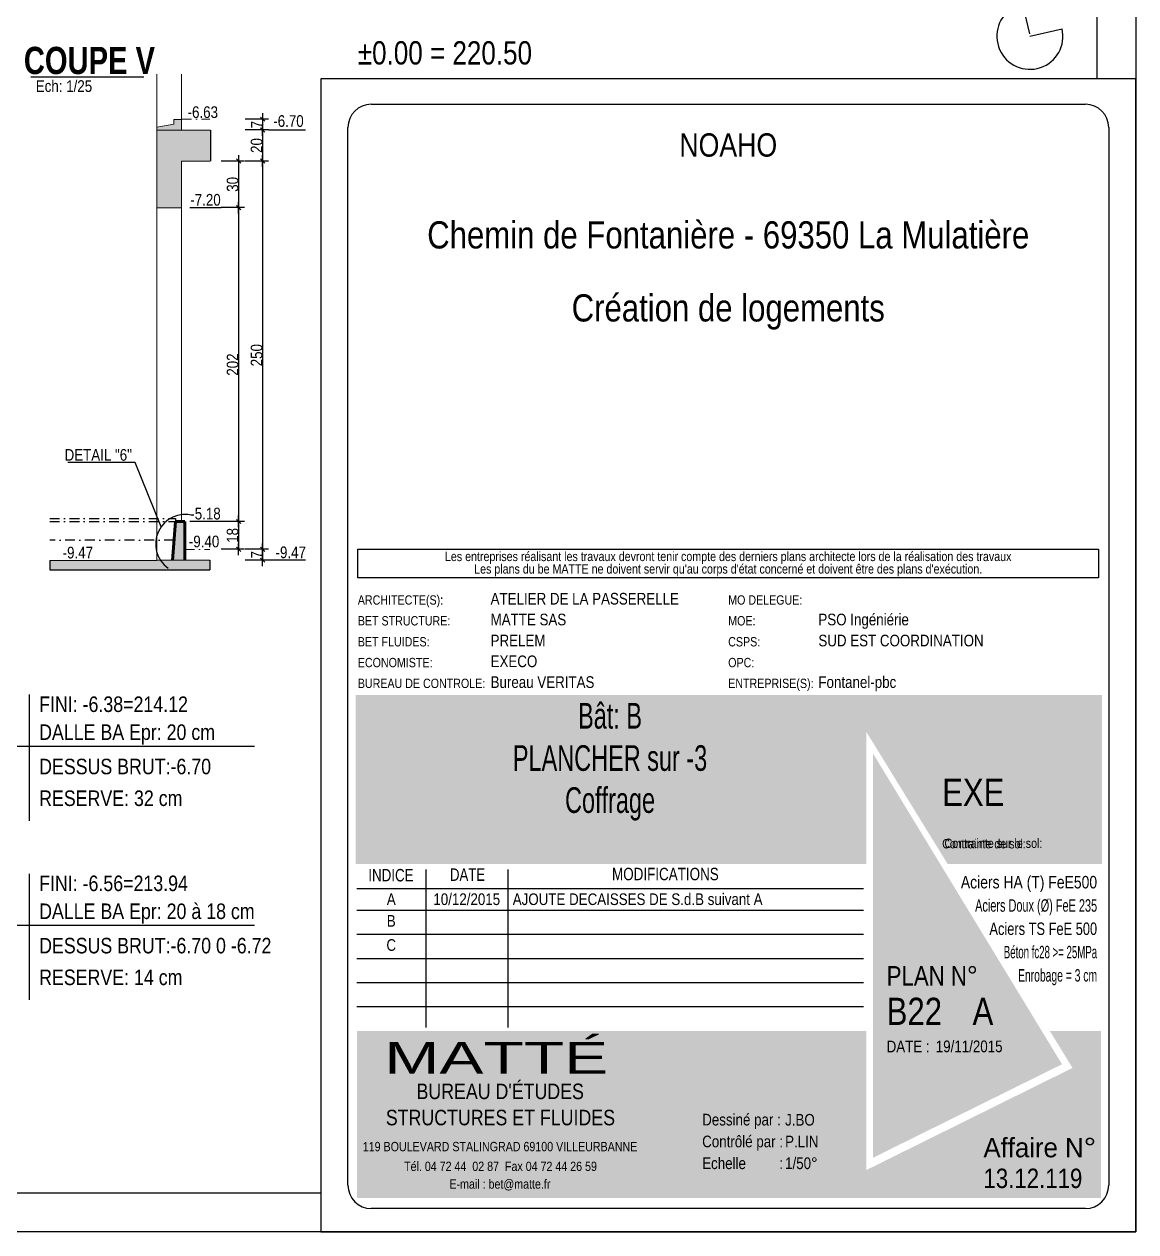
# Model space of a CAD drawing. Header units: millimetres. Extents: x 0 to 26881, y -27198 to -22998.
# Drawn here: x 25449 to 26881, y -27198 to -25643 of the extents above; entities that cross this region are included whole.
import ezdxf
from ezdxf.enums import TextEntityAlignment as Align

# ---------------------------------------------------------------- set-up
doc = ezdxf.new("R2010")
doc.units = ezdxf.units.MM
doc.linetypes.add('TIRETPTX2', pattern=[50.8, 25.4, -12.7, 0, -12.7])
for name, color, linetype in [('01-Cad  2', 1, 'Continuous'), ('01-cartouche', 7, 'Continuous'), ('01-cartouche-cage A', 7, 'Continuous'), ('01_cote_gen', 4, 'Continuous'), ('01_linteaux', 2, 'Continuous'), ('01_poch_BN', 9, 'Continuous'), ('01_texte', 230, 'Continuous'), ('AA_COTES', 2, 'Continuous')]:
    doc.layers.add(name, color=color, linetype=linetype)
doc.layers.add('01_murs_coup', color=5, linetype='Continuous', lineweight=60)
doc.layers.add('01_tram_axes', color=2, linetype='TIRETPTX2', lineweight=9)
doc.styles.add('ARIAL NA', font='ARIALN.TTF')
doc.styles.add('cartouche', font='ARIALN.TTF', dxfattribs={"width": 0.01})
doc.styles.add('impact', font='impact.ttf')
doc.styles.add('MATTE_TXT', font='arial.ttf')
doc.styles.add('STYLE2', font='ARIALN.TTF')
doc.styles.add('stylemattecart', font='ARIALN.TTF')
doc.dimstyles.new('JB25', dxfattribs={"dimscale": 0.1, "dimtxt": 150, "dimasz": 15, "dimexe": 0.1, "dimexo": 0.1, "dimgap": 0.09, "dimtad": 1, "dimdec": 1, "dimlfac": 0.5, "dimdsep": 46, "dimtxsty": 'STYLE2', "dimblk1": 'BOND_G', "dimblk2": 'BOND_D', "dimsah": 1, "dimcen": 1.5, "dimdle": 0.01, "dimse1": 1, "dimse2": 1, "dimclrd": 4, "dimclre": 2, "dimclrt": 6, "dimazin": 2, "dimtfac": 2.333333, "dimtdec": 1, "dimtix": 1, "dimtmove": 2, "dimatfit": 3, "dimldrblk": 'BOND_G', "dimfxl": 1, "dimtolj": 1, "dimtzin": 0, "dimarcsym": 0})

# ---------------------------------------------------------------- blocks, each defined once
blk = doc.blocks.new('cartstruc')
at = {"layer": '01-cartouche-cage A', "linetype": 'Continuous'}
h = blk.add_hatch(color=9, dxfattribs=at)
h.dxf.hatch_style = 2
h.paths.add_polyline_path([(-43.6, 691.3), (-1004.8, 691.3), (-1004.8, 473.8), (-347.3, 473.8), (-347.3, 644.1), (-242.5, 473.8), (-43.6, 473.8)])
h.paths.add_polyline_path([(-951, 670.1), (-407.9, 670.1), (-407.9, 498.5), (-951, 498.5)], flags=24)
h.paths.add_polyline_path([(-223.9, 590.8), (-105, 590.8), (-105, 608.8), (-223.9, 608.8)], flags=24)
h.paths.add_polyline_path([(-224.7, 609.7), (-105.7, 609.7), (-105.7, 627.7), (-224.7, 627.7)], flags=24)
h.paths.add_polyline_path([(-226.3, 624.9), (-64.8, 624.9), (-64.8, 652.4), (-226.3, 652.4)], flags=24)
h.paths.add_polyline_path([(-226.3, 646.9), (-85, 646.9), (-85, 674.3), (-226.3, 674.3)], flags=24)
h = blk.add_hatch(color=1, dxfattribs=at)
h.dxf.hatch_style = 2
h.paths.add_polyline_path([(-338.4, 615.7), (-338.4, 95.5), (-95.1, 215.8)])
h.paths.add_polyline_path([(-318.9, 264.4), (-190.8, 265.4), (-191.1, 303.5), (-319.2, 302.5)], flags=24)
h.paths.add_polyline_path([(-326.5, 202.5), (-70.2, 203.9), (-70.5, 265.1), (-326.9, 263.8)], flags=9)
h = blk.add_hatch(color=8, dxfattribs=at)
h.dxf.hatch_style = 2
h.paths.add_polyline_path([(-45, 258.5), (-110.7, 258.5), (-81.6, 211.1), (-347.1, 79.6), (-347.1, 258.5), (-1003.4, 258.5), (-1003.4, 43.7), (-45, 43.7)])
h.paths.add_polyline_path([(-202.1, 89.1), (-60, 89.1), (-60, 127.9), (-202.1, 127.9)], flags=24)
h.paths.add_polyline_path([(-999.3, 201), (-637.8, 201), (-637.8, 47), (-999.3, 47)], flags=24)
h.paths.add_polyline_path([(-978.3, 193.3), (-435, 193.3), (-435, 254.8), (-978.3, 254.8)], flags=24)
h.paths.add_polyline_path([(-559.9, 135.5), (-504.8, 135.5), (-504.8, 166.4), (-559.9, 166.4)], flags=24)
h.paths.add_polyline_path([(-203.2, 50.3), (-56.6, 50.3), (-56.6, 88.6), (-203.2, 88.6)], flags=24)
h.paths.add_polyline_path([(-457.1, 55), (-402.4, 55), (-402.4, 85.9), (-457.1, 85.9)], flags=24)
h.paths.add_polyline_path([(-458.8, 92.7), (-404.1, 92.7), (-404.1, 123.6), (-458.8, 123.6)], flags=24)
h.paths.add_polyline_path([(-557.8, 55.3), (-498.9, 55.3), (-498.9, 86.2), (-557.8, 86.2)], flags=24)
h.paths.add_polyline_path([(-550.6, 93.7), (-498.3, 93.7), (-498.3, 124.6), (-550.6, 124.6)], flags=24)
h.paths.add_polyline_path([(-459.9, 172.5), (-408.3, 172.5), (-408.3, 203.4), (-459.9, 203.4)], flags=24)
h.paths.add_polyline_path([(-547.6, 175), (-500.7, 175), (-500.7, 205.9), (-547.6, 205.9)], flags=24)
h.paths.add_polyline_path([(-562.3, 213.8), (-499.3, 213.8), (-499.3, 244.7), (-562.3, 244.7)], flags=8)
h.paths.add_polyline_path([(-458.6, 213), (-411.3, 213), (-411.3, 243.9), (-458.6, 243.9)], flags=24)
h.paths.add_polyline_path([(-457.7, 133.4), (-405.4, 133.4), (-405.4, 164.4), (-457.7, 164.4)], flags=24)
for p, q in [((0, 1485), (-1050, 1485)), ((-1050, 1485), (-1050, 0)), ((0, 0), (0, 1485)), ((-1050, 0), (0, 0))]:
    blk.add_line(p, q, dxfattribs=at)
at = {"layer": '01-cartouche-cage A', "color": 7, "linetype": 'Continuous'}
for p, q in [((-985, 1452), (-65, 1452)), ((-1015, 60), (-1015, 1422)), ((-35, 1422), (-35, 292.1)), ((-35, 292.1), (-35, 60)), ((-65, 30), (-985, 30))]:
    blk.add_line(p, q, dxfattribs=at)
at = {"layer": '01-cartouche-cage A', "color": 7}
for p, q in [((-1002.2, 879.3), (-48.1, 879.3)), ((-1002.2, 842.3), (-1002.2, 879.3)), ((-48.1, 879.3), (-48.1, 842.3)), ((-48.1, 842.3), (-1002.2, 842.3))]:
    blk.add_line(p, q, dxfattribs=at)
at = {"layer": '01-cartouche-cage A', "color": 8}
for p, q in [((-914.7, 466.6), (-914.7, 263.2)), ((-809.1, 466.6), (-809.1, 263.2)), ((-1003.6, 442.3), (-351, 442.3)), ((-1003.6, 414.4), (-351, 414.4)), ((-1003.6, 383.3), (-351, 383.3)), ((-1003.6, 352.2), (-351, 352.2)), ((-1003.6, 321.1), (-351, 321.1)), ((-1003.6, 290), (-351, 290))]:
    blk.add_line(p, q, dxfattribs=at)
at = {"layer": '01-cartouche-cage A', "color": 7, "linetype": 'Continuous'}
for centre, start, end in [((-985, 1422), 90, 180), ((-65, 1422), 0, 90), ((-985, 60), 180, 270), ((-65, 60), 270, 0)]:
    blk.add_arc(centre, 30, start, end, dxfattribs=at)
at = {"layer": '01-cartouche-cage A', "color": 7, "style": 'stylemattecart'}
for s, p in [('Les entreprises réalisant les travaux devront tenir compte des derniers plans architecte lors de la réalisation des travaux', (-525.1, 869.8)), ("Les plans du be MATTE ne doivent servir qu'au corps d'état concerné et doivent être des plans d'exécution.", (-525.1, 853.7))]:
    blk.add_text(s, height=12, dxfattribs=at).set_placement(p, align=Align.MIDDLE_CENTER)
at = {"layer": '01-cartouche-cage A', "color": 8, "style": 'cartouche'}
for s, p in [('ARCHITECTE(S):', (-1002.2, 807.7)), ('MO DELEGUE:', (-525.1, 807.7)), ('BET STRUCTURE:', (-1002.2, 780.9)), ('MOE:', (-525.1, 780.9)), ('BET FLUIDES:', (-1002.2, 753.9)), ('CSPS:', (-525.1, 753.9)), ('ECONOMISTE:', (-1002.2, 727.1)), ('OPC:', (-525.1, 727.1)), ('BUREAU DE CONTROLE:', (-1002.2, 700.3)), ('ENTREPRISE(S):', (-525.1, 700.3))]:
    blk.add_text(s, height=12, dxfattribs=at).set_placement(p)
at = {"layer": '01-cartouche-cage A', "color": 7, "style": 'stylemattecart'}
for s, height, p in [('Contrainte de sol:', 12, (-249.5, 493.8)), ('Contrainte sur le sol:', 12, (-246.5, 494.4)), ('Dessiné par :', 15, (-558.6, 137)), ('Contrôlé par :', 15, (-558.6, 108.9)), ('119 BOULEVARD STALINGRAD 69100 VILLEURBANNE', 12, (-995.8, 103.8)), ('Echelle         :', 15, (-558.6, 80.8)), ('Tél. 04 72 44  02 87  Fax 04 72 44 26 59', 12, (-942.6, 78.4)), ('E-mail : bet@matte.fr', 12, (-884.2, 55.6))]:
    blk.add_text(s, height=height, dxfattribs=at).set_placement(p)
for s, height, width, p, p2 in [('INDICE', 16, 0.941138, (-988.7, 451.3), (-930.3, 451.3)), ('DATE', 16, 0.922192, (-883.4, 452), (-838.3, 452)), ('MODIFICATIONS', 16, 0.943218, (-674.7, 452.8), (-537.3, 452.8)), ('Aciers HA (T) FeE500', 16, 0.978863, (-225.4, 442.3), (-49.9, 442.3)), ('Aciers Doux (Ø) FeE 235', 16, 0.76709, (-207, 412.3), (-49.9, 412.3)), ('Aciers TS FeE 500', 16, 0.901377, (-188.6, 382.3), (-49.9, 382.3)), ('Béton fc28 >= 25MPa', 16, 0.678142, (-170.1, 352.3), (-49.9, 352.3)), ('Enrobage = 3 cm', 16, 0.726904, (-151.7, 322.3), (-49.9, 322.3)), ('Affaire N°', 25, 1.15762, (-196.3, 96), (-51.1, 96))]:
    blk.add_text(s, height=height, dxfattribs=dict(at, width=width)).set_placement(p, p2, align=Align.FIT)
at = {"layer": '01-cartouche-cage A', "color": 255, "style": 'stylemattecart'}
for s, height, p in [('PLAN N°', 25, (-321, 317.2)), ('DATE :', 15, (-321, 231.2)), ("BUREAU D'ÉTUDES", 20, (-926.6, 170.9)), ('STRUCTURES ET FLUIDES', 20, (-966.1, 137.2))]:
    blk.add_text(s, height=height, dxfattribs=at).set_placement(p)
at = {"layer": '01-cartouche-cage A', "color": 255, "style": 'stylemattecart', "width": 1.812358}
blk.add_text('MATTÉ', height=41, dxfattribs=at).set_placement((-968, 203.6), (-679.6, 203.6), align=Align.FIT)
at = {"layer": '01-cartouche-cage A', "color": 7, "style": 'stylemattecart'}
for tag, height, p in [('NOMCLIENT', 30, (-525, 1399.6)), ('ADRESSE1CLIENT', 25, (-525, 1326.7)), ('ADRESSE2CLIENT', 25, (-525, 1283.9)), ('NOMAFFAIRE1', 45, (-525.1, 1189.8)), ('NOMAFFAIRE2', 45, (-525.1, 1110.4)), ('NOMAFFAIRE3', 45, (-525.1, 1031.7)), ('ADRESSE1AFFAIRE', 20, (-525.1, 943.3)), ('ADRESSE2AFFAIRE', 20, (-525.1, 909.2)), ('INDICE-A', 15, (-959.1, 428.4)), ('DATE-A', 15, (-861.9, 428.4)), ('INDICE-B', 15, (-959.1, 400.5)), ('DATE-B', 15, (-861.9, 400.5)), ('INDICE-C', 15, (-959.1, 369.4)), ('DATE-C', 15, (-861.9, 369.4)), ('INDICE-D', 15, (-959.1, 338.3)), ('DATE-D', 15, (-861.9, 338.3)), ('INDICE-E', 15, (-959.1, 307.2)), ('DATE-E', 15, (-861.9, 307.2)), ('INDICE-F', 15, (-959.1, 276.1)), ('DATE-F', 15, (-861.9, 276.1))]:
    blk.add_attdef(tag, text='', height=height, dxfattribs=at).set_placement(p, align=Align.MIDDLE_CENTER)
for tag, height, p in [('NOMARCHI', 15, (-831.1, 803.3)), ('MODEL', 15, (-408.9, 803.3)), ('BETSTRUCTURE', 15, (-831.1, 776.5)), ('MOE', 15, (-408.9, 776.5)), ('BETFLUIDES', 15, (-831.1, 749.5)), ('CSPS', 15, (-408.9, 749.5)), ('ECONOMISTE', 15, (-831.1, 722.7)), ('OPC', 15, (-408.9, 722.7)), ('BDC', 15, (-831.1, 695.9)), ('NOMENTREPRISE', 15, (-408.9, 695.9)), ('NUMBAT', 27, (-249.5, 614.7)), ('PHASE', 35, (-249.5, 537.9)), ('CONT-SOL', 12, (-138.6, 490.2)), ('NOMDESS', 15, (-451.8, 132.3)), ('NOMING', 15, (-451.8, 104.3)), ('ECH', 15, (-451.8, 76.3)), ('NUMAFF', 25, (-196.3, 48.9))]:
    blk.add_attdef(tag, text='', height=height, dxfattribs=at).set_placement(p, align=Align.BOTTOM_LEFT)
at = {"layer": '01-cartouche-cage A', "color": 7, "style": 'stylemattecart', "width": 0.8}
for tag, p in [('TITRTEPLAN1', (-677.3, 664.6)), ('TITRTEPLAN2', (-677.3, 610.2)), ('TITRTEPLAN3', (-677.3, 556)), ('TITRTEPLAN4', (-677.3, 501.4))]:
    blk.add_attdef(tag, text='', height=33, dxfattribs=at).set_placement(p, align=Align.MIDDLE_CENTER)
at = {"layer": '01-cartouche-cage A', "color": 7, "style": 'stylemattecart'}
for tag, p in [('MODIF-A', (-802.6, 428.4)), ('MODIF-B', (-802.6, 400.5)), ('MODIF-C', (-802.6, 369.4)), ('MODIF-D', (-802.6, 338.3)), ('MODIF-E', (-802.6, 307.2)), ('MODIF-F', (-802.6, 276.1))]:
    blk.add_attdef(tag, text='', height=15, dxfattribs=at).set_placement(p, align=Align.MIDDLE_LEFT)
at = {"layer": '01-cartouche-cage A', "color": 255, "style": 'stylemattecart'}
for tag, height, p in [('N°P', 35, (-321, 256)), ('IP', 35, (-210.3, 256)), ('DATEPLAN', 15, (-257.7, 226.8))]:
    blk.add_attdef(tag, text='', height=height, dxfattribs=at).set_placement(p, align=Align.BOTTOM_LEFT)
blk = doc.blocks.new('BOND_G')
at = {"layer": 'AA_COTES', "color": 0}
for p, q in [((0, -5), (0, 15)), ((5, 0), (-5, 0)), ((1.8, 1.8), (-1.8, -1.8))]:
    blk.add_line(p, q, dxfattribs=at)
blk = doc.blocks.new('BOND_D')
at = {"layer": 'AA_COTES', "color": 0}
for p, q in [((5, 0), (-5, 0)), ((-1.8, -1.8), (1.8, 1.8)), ((0, 5), (0, -15))]:
    blk.add_line(p, q, dxfattribs=at)
blk = doc.blocks.new('*D3746')
at = {"layer": '01_cote_gen', "color": 4, "lineweight": -2, "ltscale": 0.1, "transparency": 16777216}
blk.add_line((25755.7, -25781), (25755.7, -25818), dxfattribs=at)
at = {"layer": 'Defpoints', "color": 0, "ltscale": 0.1, "transparency": 16777216}
for p in [(25698.8, -25779.5), (25698.8, -25819.5), (25755.7, -25819.5)]:
    blk.add_point(p, dxfattribs=at)
at = {"layer": '01_cote_gen', "color": 4, "lineweight": -2, "ltscale": 0.1, "transparency": 16777216, "xscale": 1.5, "yscale": 1.5, "zscale": 1.5}
for name, p, rotation in [('BOND_G', (25755.7, -25779.5), 90), ('BOND_D', (25755.7, -25819.5), 270)]:
    blk.add_blockref(name, p, dxfattribs=dict(at, rotation=rotation))
at = {"layer": '01_cote_gen', "color": 6, "ltscale": 0.1, "transparency": 16777216, "insert": (25748, -25799.5), "char_height": 15, "attachment_point": 5, "rotation": 90, "style": 'STYLE2'}
blk.add_mtext('\\A1;20', dxfattribs=at)
blk = doc.blocks.new('*D3747')
at = {"layer": '01_cote_gen', "color": 4, "lineweight": -2, "ltscale": 0.1, "transparency": 16777216}
blk.add_line((25724.8, -25821), (25724.8, -25878), dxfattribs=at)
at = {"layer": 'Defpoints', "color": 0, "ltscale": 0.1, "transparency": 16777216}
for p in [(25697.8, -25819.5), (25661.5, -25879.5), (25724.8, -25879.5)]:
    blk.add_point(p, dxfattribs=at)
at = {"layer": '01_cote_gen', "color": 4, "lineweight": -2, "ltscale": 0.1, "transparency": 16777216, "xscale": 1.5, "yscale": 1.5, "zscale": 1.5}
for name, p, rotation in [('BOND_G', (25724.8, -25819.5), 90), ('BOND_D', (25724.8, -25879.5), 270)]:
    blk.add_blockref(name, p, dxfattribs=dict(at, rotation=rotation))
at = {"layer": '01_cote_gen', "color": 6, "ltscale": 0.1, "transparency": 16777216, "insert": (25717.1, -25849.5), "char_height": 15, "attachment_point": 5, "rotation": 90, "style": 'STYLE2'}
blk.add_mtext('\\A1;30', dxfattribs=at)
blk = doc.blocks.new('*D3748')
at = {"layer": '01_cote_gen', "color": 4, "lineweight": -2, "ltscale": 0.1, "transparency": 16777216}
blk.add_line((25755.7, -25821), (25755.7, -26318), dxfattribs=at)
at = {"layer": 'Defpoints', "color": 0, "ltscale": 0.1, "transparency": 16777216}
for p in [(25748.2, -25819.5), (25702.3, -26319.5), (25755.7, -26319.5)]:
    blk.add_point(p, dxfattribs=at)
at = {"layer": '01_cote_gen', "color": 4, "lineweight": -2, "ltscale": 0.1, "transparency": 16777216, "xscale": 1.5, "yscale": 1.5, "zscale": 1.5}
for name, p, rotation in [('BOND_G', (25755.7, -25819.5), 90), ('BOND_D', (25755.7, -26319.5), 270)]:
    blk.add_blockref(name, p, dxfattribs=dict(at, rotation=rotation))
at = {"layer": '01_cote_gen', "color": 6, "ltscale": 0.1, "transparency": 16777216, "insert": (25748, -26069.5), "char_height": 15, "attachment_point": 5, "rotation": 90, "style": 'STYLE2'}
blk.add_mtext('\\A1;250', dxfattribs=at)
blk = doc.blocks.new('*D3749')
at = {"layer": '01_cote_gen', "color": 4, "lineweight": -2, "ltscale": 0.1, "transparency": 16777216}
blk.add_line((25755.7, -26321), (25755.7, -26332), dxfattribs=at)
at = {"layer": 'Defpoints', "color": 0, "ltscale": 0.1, "transparency": 16777216}
for p in [(25702.3, -26319.5), (25702.3, -26333.5), (25755.7, -26333.5)]:
    blk.add_point(p, dxfattribs=at)
at = {"layer": '01_cote_gen', "color": 4, "lineweight": -2, "ltscale": 0.1, "transparency": 16777216, "xscale": 1.5, "yscale": 1.5, "zscale": 1.5}
for name, p, rotation in [('BOND_G', (25755.7, -26319.5), 90), ('BOND_D', (25755.7, -26333.5), 270)]:
    blk.add_blockref(name, p, dxfattribs=dict(at, rotation=rotation))
at = {"layer": '01_cote_gen', "color": 6, "ltscale": 0.1, "transparency": 16777216, "insert": (25748.2, -26326.5), "char_height": 15, "attachment_point": 5, "rotation": 90, "style": 'STYLE2'}
blk.add_mtext('\\A1;7', dxfattribs=at)
blk = doc.blocks.new('*D3751')
at = {"layer": '01_cote_gen', "color": 4, "lineweight": -2, "ltscale": 0.1, "transparency": 16777216}
blk.add_line((25724.8, -25881), (25724.8, -26282.1), dxfattribs=at)
at = {"layer": 'Defpoints', "color": 0, "ltscale": 0.1, "transparency": 16777216}
for p in [(25635.4, -25879.5), (25655.4, -26283.6), (25724.8, -26283.6)]:
    blk.add_point(p, dxfattribs=at)
at = {"layer": '01_cote_gen', "color": 4, "lineweight": -2, "ltscale": 0.1, "transparency": 16777216, "xscale": 1.5, "yscale": 1.5, "zscale": 1.5}
for name, p, rotation in [('BOND_G', (25724.8, -25879.5), 90), ('BOND_D', (25724.8, -26283.6), 270)]:
    blk.add_blockref(name, p, dxfattribs=dict(at, rotation=rotation))
at = {"layer": '01_cote_gen', "color": 6, "ltscale": 0.1, "transparency": 16777216, "insert": (25717.1, -26081.6), "char_height": 15, "attachment_point": 5, "rotation": 90, "style": 'STYLE2'}
blk.add_mtext('\\A1;202', dxfattribs=at)
blk = doc.blocks.new('*D3750')
at = {"layer": '01_cote_gen', "color": 4, "lineweight": -2, "ltscale": 0.1, "transparency": 16777216}
blk.add_line((25724.8, -26285.1), (25724.8, -26318), dxfattribs=at)
at = {"layer": 'Defpoints', "color": 0, "ltscale": 0.1, "transparency": 16777216}
for p in [(25710.8, -26283.6), (25702.3, -26319.5), (25724.8, -26319.5)]:
    blk.add_point(p, dxfattribs=at)
at = {"layer": '01_cote_gen', "color": 4, "lineweight": -2, "ltscale": 0.1, "transparency": 16777216, "xscale": 1.5, "yscale": 1.5, "zscale": 1.5}
for name, p, rotation in [('BOND_G', (25724.8, -26283.6), 90), ('BOND_D', (25724.8, -26319.5), 270)]:
    blk.add_blockref(name, p, dxfattribs=dict(at, rotation=rotation))
at = {"layer": '01_cote_gen', "color": 6, "ltscale": 0.1, "transparency": 16777216, "insert": (25717.1, -26301.6), "char_height": 15, "attachment_point": 5, "rotation": 90, "style": 'STYLE2'}
blk.add_mtext('\\A1;18', dxfattribs=at)
blk = doc.blocks.new('*D3752')
at = {"layer": '01_cote_gen', "color": 4, "lineweight": -2, "ltscale": 0.1, "transparency": 16777216}
blk.add_line((25755.7, -25767), (25755.7, -25778), dxfattribs=at)
at = {"layer": 'Defpoints', "color": 0, "ltscale": 0.1, "transparency": 16777216}
for p in [(25687.7, -25765.5), (25687.7, -25779.5), (25755.7, -25779.5)]:
    blk.add_point(p, dxfattribs=at)
at = {"layer": '01_cote_gen', "color": 4, "lineweight": -2, "ltscale": 0.1, "transparency": 16777216, "xscale": 1.5, "yscale": 1.5, "zscale": 1.5}
for name, p, rotation in [('BOND_G', (25755.7, -25765.5), 90), ('BOND_D', (25755.7, -25779.5), 270)]:
    blk.add_blockref(name, p, dxfattribs=dict(at, rotation=rotation))
at = {"layer": '01_cote_gen', "color": 6, "ltscale": 0.1, "transparency": 16777216, "insert": (25748.2, -25772.5), "char_height": 15, "attachment_point": 5, "rotation": 90, "style": 'STYLE2'}
blk.add_mtext('\\A1;7', dxfattribs=at)

msp = doc.modelspace()

# ---------------------------------------------------------------- hatches: boundary and pattern name
at = {"layer": '01_poch_BN', "ltscale": 0.1}
h = msp.add_hatch(color=256, dxfattribs=at)
h.dxf.hatch_style = 1
h.paths.add_polyline_path([(25651.41, -25765.82), (25641.41, -25765.82), (25641.41, -25771.82), (25619.41, -25775.82), (25619.41, -25779.53), (25651.41, -25779.53)])
h.paths.add_polyline_path([(25688.74, -25779.53), (25655.41, -25779.53), (25619.41, -25779.53), (25619.41, -25779.82), (25619.41, -25879.53), (25651.41, -25879.53), (25651.41, -25819.53), (25688.74, -25819.53)])
h.paths.add_polyline_path([(25687.74, -26333.53), (25619.41, -26333.53), (25619.41, -26333.82), (25481.45, -26333.82), (25481.45, -26345.77), (25687.74, -26345.77)])
h = msp.add_hatch(color=256, dxfattribs=at)
h.dxf.hatch_style = 1
h.paths.add_polyline_path([(25655.41, -26283.82), (25643.41, -26283.82), (25639.41, -26333.82), (25655.41, -26333.82)])

# ---------------------------------------------------------------- linework, layer by layer
at = {"layer": '01-Cad  2'}
for p, q in [((26880.5, -22998.43), (26880.5, -27198.43)), ((26830.5, -25713.43), (26830.5, -23048.43)), ((25830.5, -27148.43), (19063.04, -27148.43)), ((26880.5, -27198.43), (19013.04, -27198.43))]:
    msp.add_line(p, q, dxfattribs=at)
at = {"layer": '01_linteaux', "lineweight": 0}
for p, q in [((25619.41, -25707.68), (25619.41, -25775.82)), ((25651.41, -25707.68), (25651.41, -25765.82)), ((25619.41, -25879.53), (25619.41, -26333.71)), ((25651.41, -25879.53), (25651.41, -26283.62))]:
    msp.add_line(p, q, dxfattribs=at)
at = {"layer": '01_linteaux', "linetype": 'TIRETPTX2', "ltscale": 0.5}
for p, q in [((25481.45, -26279.82), (25643.39, -26279.82)), ((25643.39, -26279.82), (25643.39, -26283.82)), ((25481.45, -26283.82), (25643.39, -26283.82)), ((25641.49, -26307.82), (25481.45, -26307.82))]:
    msp.add_line(p, q, dxfattribs=at)
at = {"layer": '01_murs_coup', "linetype": 'Continuous', "lineweight": 0}
for p, q in [((25641.41, -25765.82), (25641.41, -25771.82)), ((25651.41, -25765.82), (25641.41, -25765.82)), ((25651.41, -25765.82), (25651.41, -25779.82)), ((25619.41, -25775.82), (25641.41, -25771.82)), ((25619.41, -25775.82), (25619.41, -25779.82)), ((25619.41, -25779.53), (25619.41, -25879.53)), ((25687.74, -25779.53), (25619.41, -25779.53)), ((25655.41, -25779.53), (25688.74, -25779.53)), ((25687.74, -25819.53), (25651.41, -25819.53)), ((25651.41, -25819.53), (25651.41, -25879.53)), ((25651.41, -25879.53), (25619.41, -25879.53)), ((25619.41, -26333.82), (25481.45, -26333.82)), ((25687.74, -26333.53), (25619.41, -26333.53))]:
    msp.add_line(p, q, dxfattribs=at)
at = {"layer": '01_murs_coup'}
for p, q in [((25643.41, -26283.62), (25639.41, -26333.82)), ((25655.41, -26283.62), (25643.41, -26283.62)), ((25655.41, -26333.82), (25655.41, -26283.62))]:
    msp.add_line(p, q, dxfattribs=at)
at = {"layer": '01_poch_BN', "ltscale": 0.1}
for p, q in [((25688.74, -25779.53), (25688.74, -25819.53)), ((25481.45, -26333.82), (25481.45, -26345.77)), ((25687.74, -26333.53), (25687.74, -26345.77)), ((25481.45, -26345.77), (25687.74, -26345.77))]:
    msp.add_line(p, q, dxfattribs=at)
at = {"layer": '01_texte'}
for p, q in [((26743.85, -25655.85), (26719.48, -25551.57)), ((26744.01, -25658.8), (26785.45, -25649.11)), ((25456.92, -25711.05), (25602.52, -25711.05)), ((25811, -25779.53), (25763.16, -25779.53)), ((25702.32, -25879.53), (25661.92, -25879.53)), ((25591.62, -26207.56), (25504.9, -26207.56)), ((25624.81, -26290.63), (25591.62, -26207.56)), ((25702.32, -26283.62), (25661.92, -26283.62)), ((25811, -26333.53), (25763.16, -26333.53)), ((25455.11, -26506.55), (25455.11, -26669.19)), ((25380.94, -26572.93), (25745.27, -26572.93)), ((25455.11, -26737.18), (25455.11, -26899.82)), ((25380.94, -26803.56), (25745.27, -26803.56))]:
    msp.add_line(p, q, dxfattribs=at)
for centre, radius, start, end in [((26744.01, -25658.8), 42.56, 119.12103, 13.15202), ((25655.92, -26312.64), 38.11, 74.78607, 234.73687)]:
    msp.add_arc(centre, radius, start, end, dxfattribs=at)
at = {"layer": '01_tram_axes', "ltscale": 0.5}
for p, q in [((25651.41, -25765.53), (25687.74, -25765.53)), ((25655.41, -26319.53), (25687.74, -26319.53))]:
    msp.add_line(p, q, dxfattribs=at)

# ---------------------------------------------------------------- block references
at = {"layer": '01-cartouche'}
ref = msp.add_blockref('cartstruc', (26880.5, -27198.43), dxfattribs=at)
ref.add_attrib('NOMCLIENT', 'NOAHO', dxfattribs={"color": 7, "height": 30, "style": 'stylemattecart'}).set_placement((26355.49, -25798.81), align=Align.MIDDLE_CENTER)
ref.add_attrib('ADRESSE2CLIENT', 'Chemin de Fontanière - 69350 La Mulatière', dxfattribs={"layer": '01-cartouche-cage A', "color": 7, "height": 35, "style": 'stylemattecart'}).set_placement((26355.47, -25914.57), align=Align.MIDDLE_CENTER)
ref.add_attrib('NOMAFFAIRE1', 'Création de logements', dxfattribs={"layer": '01-cartouche-cage A', "color": 7, "height": 35, "style": 'stylemattecart'}).set_placement((26355.45, -26008.59), align=Align.MIDDLE_CENTER)
ref.add_attrib('NOMARCHI', 'ATELIER DE LA PASSERELLE', dxfattribs={"layer": '01-cartouche-cage A', "color": 7, "height": 15, "style": 'stylemattecart'}).set_placement((26049.37, -26395.12), align=Align.BOTTOM_LEFT)
ref.add_attrib('BETSTRUCTURE', 'MATTE SAS', dxfattribs={"layer": '01-cartouche-cage A', "color": 7, "height": 15, "style": 'stylemattecart'}).set_placement((26049.37, -26421.89), align=Align.BOTTOM_LEFT)
ref.add_attrib('BETFLUIDES', 'PRELEM', dxfattribs={"layer": '01-cartouche-cage A', "color": 7, "height": 15, "style": 'stylemattecart'}).set_placement((26049.37, -26448.95), align=Align.BOTTOM_LEFT)
ref.add_attrib('ECONOMISTE', 'EXECO', dxfattribs={"layer": '01-cartouche-cage A', "color": 7, "height": 15, "style": 'stylemattecart'}).set_placement((26049.37, -26475.72), align=Align.BOTTOM_LEFT)
ref.add_attrib('BDC', 'Bureau VERITAS', dxfattribs={"layer": '01-cartouche-cage A', "color": 7, "height": 15, "style": 'stylemattecart'}).set_placement((26049.37, -26502.5), align=Align.BOTTOM_LEFT)
ref.add_attrib('MOE', 'PSO Ingéniérie', dxfattribs={"layer": '01-cartouche-cage A', "color": 7, "height": 15, "style": 'stylemattecart'}).set_placement((26471.57, -26421.89), align=Align.BOTTOM_LEFT)
ref.add_attrib('CSPS', 'SUD EST COORDINATION', dxfattribs={"layer": '01-cartouche-cage A', "color": 7, "height": 15, "style": 'stylemattecart'}).set_placement((26471.57, -26448.95), align=Align.BOTTOM_LEFT)
ref.add_attrib('NOMENTREPRISE', 'Fontanel-pbc', dxfattribs={"layer": '01-cartouche-cage A', "color": 7, "height": 15, "style": 'stylemattecart'}).set_placement((26471.57, -26502.5), align=Align.BOTTOM_LEFT)
ref.add_attrib('TITRTEPLAN1', 'Bât: B', dxfattribs={"layer": '01-cartouche-cage A', "color": 7, "height": 33, "style": 'stylemattecart', "width": 0.8}).set_placement((26203.22, -26533.87), align=Align.MIDDLE_CENTER)
ref.add_attrib('TITRTEPLAN2', 'PLANCHER sur -3', dxfattribs={"layer": '01-cartouche-cage A', "color": 7, "height": 33, "style": 'stylemattecart', "width": 0.8}).set_placement((26203.22, -26588.27), align=Align.MIDDLE_CENTER)
ref.add_attrib('TITRTEPLAN3', 'Coffrage', dxfattribs={"layer": '01-cartouche-cage A', "color": 7, "height": 33, "style": 'stylemattecart', "width": 0.8}).set_placement((26203.22, -26642.43), align=Align.MIDDLE_CENTER)
ref.add_attrib('PHASE', 'EXE', dxfattribs={"layer": '01-cartouche-cage A', "color": 7, "height": 35, "style": 'stylemattecart'}).set_placement((26630.97, -26660.49), align=Align.BOTTOM_LEFT)
ref.add_attrib('INDICE-A', 'A', dxfattribs={"layer": '01-cartouche-cage A', "color": 7, "height": 15, "style": 'stylemattecart'}).set_placement((25921.38, -26770.06), align=Align.MIDDLE_CENTER)
ref.add_attrib('DATE-A', '10/12/2015', dxfattribs={"layer": '01-cartouche-cage A', "color": 7, "height": 15, "style": 'stylemattecart'}).set_placement((26018.63, -26770.06), align=Align.MIDDLE_CENTER)
ref.add_attrib('MODIF-A', 'AJOUTE DECAISSES DE S.d.B suivant A', dxfattribs={"layer": '01-cartouche-cage A', "color": 7, "height": 15, "style": 'stylemattecart'}).set_placement((26077.88, -26770.06), align=Align.MIDDLE_LEFT)
ref.add_attrib('INDICE-B', 'B', dxfattribs={"layer": '01-cartouche-cage A', "color": 7, "height": 15, "style": 'stylemattecart'}).set_placement((25921.38, -26797.95), align=Align.MIDDLE_CENTER)
ref.add_attrib('INDICE-C', 'C', dxfattribs={"layer": '01-cartouche-cage A', "color": 7, "height": 15, "style": 'stylemattecart'}).set_placement((25921.38, -26829.05), align=Align.MIDDLE_CENTER)
ref.add_attrib('N°P', 'B22', dxfattribs={"layer": '01-cartouche-cage A', "color": 255, "height": 35, "style": 'stylemattecart'}).set_placement((26559.54, -26942.47), align=Align.BOTTOM_LEFT)
ref.add_attrib('IP', 'A', dxfattribs={"layer": '01-cartouche-cage A', "color": 255, "height": 35, "style": 'stylemattecart'}).set_placement((26670.17, -26942.47), align=Align.BOTTOM_LEFT)
ref.add_attrib('DATEPLAN', '19/11/2015', dxfattribs={"layer": '01-cartouche-cage A', "color": 255, "height": 15, "style": 'stylemattecart'}).set_placement((26622.78, -26971.59), align=Align.BOTTOM_LEFT)
ref.add_attrib('NOMDESS', 'J.BO', dxfattribs={"layer": '01-cartouche-cage A', "color": 7, "height": 15, "style": 'stylemattecart'}).set_placement((26428.71, -27066.13), align=Align.BOTTOM_LEFT)
ref.add_attrib('NOMING', 'P.LIN', dxfattribs={"layer": '01-cartouche-cage A', "color": 7, "height": 15, "style": 'stylemattecart'}).set_placement((26428.71, -27094.17), align=Align.BOTTOM_LEFT)
ref.add_attrib('ECH', '1/50° ', dxfattribs={"layer": '01-cartouche-cage A', "color": 7, "height": 15, "style": 'stylemattecart'}).set_placement((26428.71, -27122.08), align=Align.BOTTOM_LEFT)
ref.add_attrib('NUMAFF', '13.12.119', dxfattribs={"layer": '01-cartouche-cage A', "color": 7, "height": 25, "style": 'stylemattecart'}).set_placement((26684.18, -27149.52), align=Align.BOTTOM_LEFT)

# ---------------------------------------------------------------- texts
at = {"layer": '01_texte', "style": 'impact'}
msp.add_text('COUPE V', height=35, dxfattribs=at).set_placement((25532.6, -25689.95), align=Align.MIDDLE)
at = {"layer": '01_texte', "style": 'MATTE_TXT', "width": 0.8}
msp.add_text('%%P0.00 = 220.50', height=30, dxfattribs=at).set_placement((25990.51, -25704.17), align=Align.BOTTOM_CENTER)
at = {"layer": '01_texte'}
for s, height, style, p in [('Ech: 1/25', 15, 'STYLE2', (25463.52, -25730.46)), ('-6.63', 15, 'ARIAL NA', (25659.05, -25764.02)), ('-6.70', 15, 'ARIAL NA', (25769.42, -25775.47)), ('-7.20', 15, 'ARIAL NA', (25662.54, -25876.91)), ('DETAIL "6"', 15, 'ARIAL NA', (25500.64, -26205.4)), ('-5.18', 15, 'ARIAL NA', (25662.54, -26281.01)), ('-9.40', 15, 'ARIAL NA', (25660.7, -26316.91)), ('-9.47', 15, 'ARIAL NA', (25498.08, -26331.21)), ('-9.47', 15, 'ARIAL NA', (25772.37, -26330.91)), ('FINI: -6.38=214.12', 20, 'ARIAL NA', (25467.81, -26528.98)), ('DALLE BA Epr: 20 cm', 20, 'ARIAL NA', (25467.81, -26564.95)), ('DESSUS BRUT:-6.70', 20, 'ARIAL NA', (25467.81, -26609.19)), ('RESERVE: 32 cm', 20, 'ARIAL NA', (25467.81, -26650.03)), ('FINI: -6.56=213.94', 20, 'ARIAL NA', (25467.81, -26759.62)), ('DALLE BA Epr: 20 à 18 cm', 20, 'ARIAL NA', (25467.81, -26795.58)), ('DESSUS BRUT:-6.70 0 -6.72', 20, 'ARIAL NA', (25467.81, -26839.82)), ('RESERVE: 14 cm', 20, 'ARIAL NA', (25467.81, -26880.66))]:
    msp.add_text(s, height=height, dxfattribs=dict(at, style=style)).set_placement(p)

# ---------------------------------------------------------------- dimensions: what is measured, and where the dimension line sits
at = {"layer": '01_cote_gen', "ltscale": 0.1}
for base, p1, p2, picture, middle in [((25755.66, -25779.53), (25687.74, -25765.53), (25687.74, -25779.53), '*D3752', (25748.15, -25772.53)), ((25755.66, -25819.53), (25698.83, -25779.53), (25698.83, -25819.53), '*D3746', (25747.99, -25799.53)), ((25724.82, -25879.53), (25697.83, -25819.53), (25661.5, -25879.53), '*D3747', (25717.15, -25849.53)), ((25755.66, -26319.53), (25748.16, -25819.53), (25702.32, -26319.53), '*D3748', (25747.99, -26069.53)), ((25724.82, -26283.62), (25635.41, -25879.53), (25655.41, -26283.62), '*D3751', (25717.15, -26081.58)), ((25724.82, -26319.53), (25710.79, -26283.62), (25702.32, -26319.53), '*D3750', (25717.15, -26301.58)), ((25755.66, -26333.53), (25702.32, -26319.53), (25702.32, -26333.53), '*D3749', (25748.15, -26326.53))]:
    dim = msp.add_linear_dim(base=base, p1=p1, p2=p2, angle=90, dimstyle='JB25', dxfattribs=at)
    dim.commit()
    dim.dimension.update_dxf_attribs({"geometry": picture, "text_midpoint": middle})

doc.saveas('drawing.dxf')
